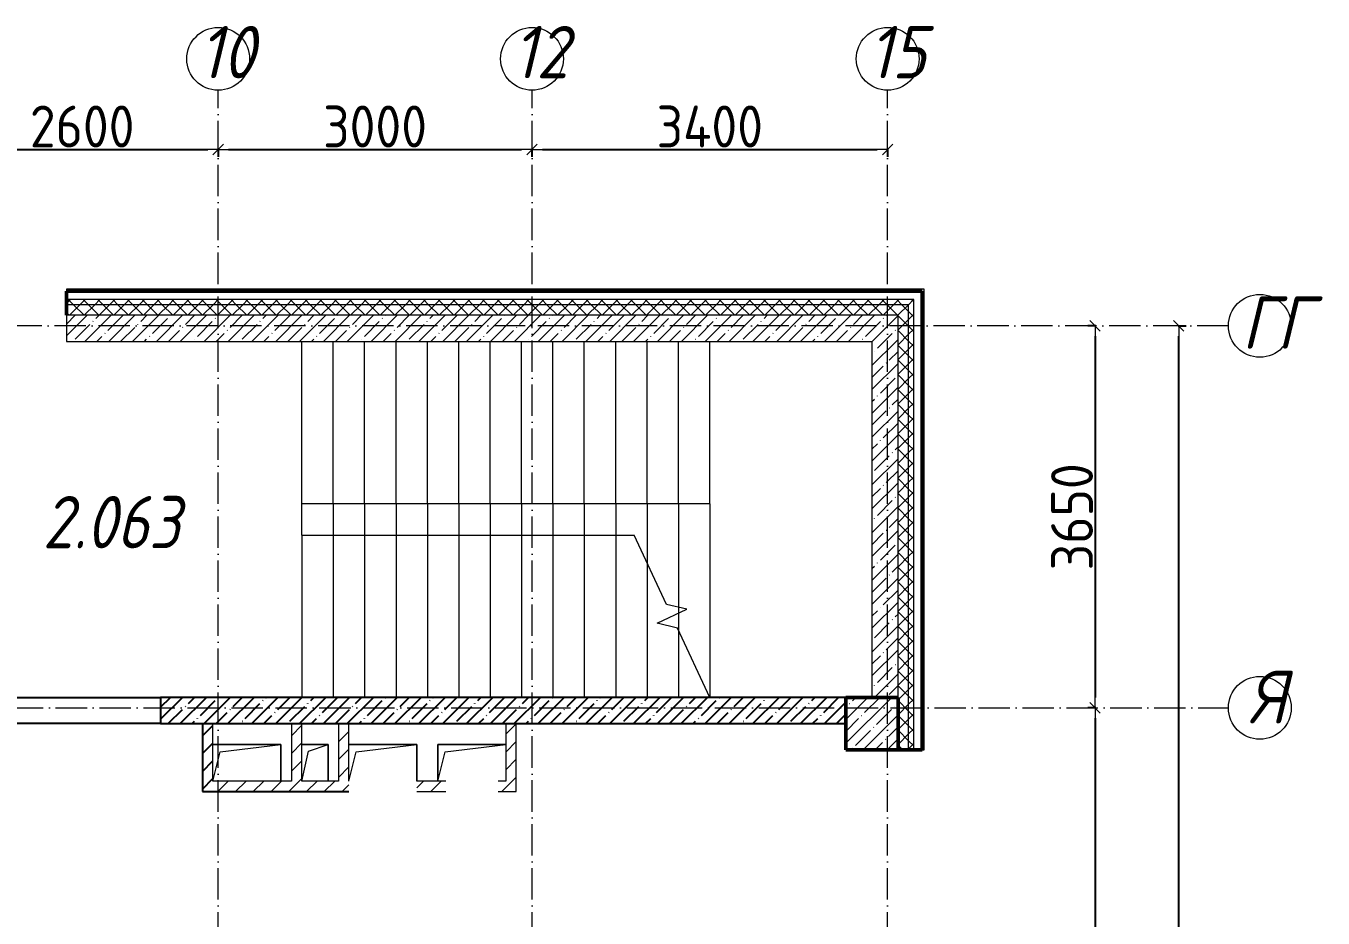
# Model space of a CAD drawing. Header units: millimetres. Extents: x -401725 to 250493, y 305116 to 802890.
# Drawn here: x -380 to 12021, y 500989 to 509511 of the extents above; entities that cross this region are included whole.
import ezdxf

# ---------------------------------------------------------------- set-up
doc = ezdxf.new("R2010")
doc.units = ezdxf.units.MM
doc.linetypes.add('50_200_ШТРИХ_1Т_ш5_п1_п1_', pattern=[700, 500, -100, 0, -100])
for name, color, linetype, lineweight in [('A-____-____-DIMS', 7, 'Continuous', 9), ('A-FLOR-____-OTLN', 7, 'Continuous', 9), ('A-GENM-____-OTLN', 7, 'Continuous', 9), ('A-WALL-____-MCUT-1', 7, 'Continuous', 9), ('A-WALL-____-MCUT-2', 7, 'Continuous', 50), ('A-WALL-____-MCUT-3', 7, 'Continuous', 9), ('A-WALL-____-PATT-1', 7, 'Continuous', 9), ('A-WALL-FNSH-MCUT-1', 7, 'Continuous', 9), ('S-COLS-____-MCUT', 7, 'Continuous', 50), ('S-COLS-____-OTLN', 7, 'Continuous', 9), ('S-GRID-____-IDEN', 7, 'Continuous', 9), ('S-GRID-____-OTLN-1', 7, '50_200_ШТРИХ_1Т_ш5_п1_п1_', 9), ('S-STRS-____-MBND', 7, 'Continuous', 9), ('S-STRS-____-OTLN-1', 7, 'Continuous', 9)]:
    doc.layers.add(name, color=color, linetype=linetype, lineweight=lineweight)
doc.styles.add('ISOCPEUR_I', font='isocpeui.ttf', dxfattribs={"width": 0.9, "height": 2.5})
doc.styles.add('ISOCPEUR_I_3', font='isocpeui.ttf', dxfattribs={"width": 0.85, "height": 2.2})
doc.styles.add('СПДС', font='isocpeur.ttf', dxfattribs={"width": 0.9})
doc.dimstyles.new('Размера А3', dxfattribs={"dimtxt": 200, "dimasz": 100, "dimexe": 70, "dimexo": 100, "dimgap": 20, "dimtad": 1, "dimdec": 0, "dimrnd": 10, "dimzin": 0, "dimdsep": 46, "dimtxsty": 'СПДС', "dimblk": 'ARROWHEAD_6', "dimcen": 1, "dimclrd": 256, "dimclre": 256, "dimclrt": 256, "dimazin": 0, "dimtfac": 1, "dimtdec": 0, "dimtmove": 2, "dimatfit": 3, "dimfxl": 1, "dimtolj": 1, "dimtzin": 0, "dimarcsym": 0})
pattern_1 = [(45, (-15591.66, 459015.94), (-85.53659, 85.53659), []), (45, (-15534.64, 459015.94), (-85.53659, 85.53659), [])]
pattern_2 = [(45, (-15591.66, 459015.94), (-70.71068, 70.71068), []), (135, (-15591.66, 459015.94), (-70.71068, -70.71068), [])]
pattern_3 = [(45, (-15591.66, 459015.94), (-84.8528, 84.8528), [])]
pattern_4 = [(45, (-15591.66, 459015.94), (-114.04925, 114.04925), []), (45, (-15477.61, 459015.94), (-114.04925, 114.04925), [201.612, -40.322, 3.353, -36.97])]

# ---------------------------------------------------------------- blocks, each defined once
blk = doc.blocks.new('BSC_Колонна _Прямоугольная - 500х500-V133-АР1_План отверстий 2 этажа в осях 1-64_А-ГГ')
at = {"layer": 'S-COLS-____-OTLN'}
h = blk.add_hatch(dxfattribs=at)
h.set_pattern_fill('FP_163', color=256, style=0, pattern_type=2)
h.set_pattern_definition([(45, (-23300, -43831.04), (-114.04925, 114.04925), []), (45, (-23185.95, -43831.04), (-114.04925, 114.04925), [201.613, -40.323, 3.353, -36.97])])
h.paths.add_polyline_path([(-250, -250), (250, -250), (250, 250), (-250, 250)], flags=0)
at = {"layer": 'S-COLS-____-MCUT'}
for p, q in [((250, 250), (-250, 250)), ((-250, 250), (-250, -250)), ((250, -250), (250, 250)), ((-250, -250), (250, -250))]:
    blk.add_line(p, q, dxfattribs=at)
blk = doc.blocks.new('AR_Отверстие прямоугольное _в плите_ - AR_Отверстие прямоугольное _в плите_-30552566-АР1_План отверстий 2 этажа в осях 1-64_А-ГГ')
at = {"layer": 'A-GENM-____-OTLN'}
for p, q in [((325, 175), (-325, 175)), ((-255, 105), (325, 175)), ((325, -175), (325, 175)), ((-325, -175), (-255, 105))]:
    blk.add_line(p, q, dxfattribs=at)
blk = doc.blocks.new('AR_Отверстие прямоугольное _в плите_ - AR_Отверстие прямоугольное _в плите_-V174-АР1_План отверстий 2 этажа в осях 1-64_А-ГГ')
at = {"layer": 'A-GENM-____-OTLN'}
for p, q in [((325, 175), (-325, 175)), ((-325, 175), (-325, -175)), ((-255, 105), (325, 175)), ((-325, -175), (-255, 105))]:
    blk.add_line(p, q, dxfattribs=at)
blk = doc.blocks.new('AR_Отверстие прямоугольное _в плите_ - AR_Отверстие прямоугольное _в плите_-30459243-АР1_План отверстий 2 этажа в осях 1-64_А-ГГ')
at = {"layer": 'A-GENM-____-OTLN'}
for p, q in [((125, 175), (-125, 175)), ((-63, 112), (125, 175)), ((125, -175), (125, 175)), ((-125, -175), (-63, 112))]:
    blk.add_line(p, q, dxfattribs=at)
blk = doc.blocks.new('Ось сетки - Круг_Ø6_00__ISO-2_5_0_9K_-25732049-АР1_План отверстий 2 этажа в осях 1-64_А-ГГ')
at = {"layer": 'S-GRID-____-IDEN'}
blk.add_circle((0, 0), 3, dxfattribs=at)
blk = doc.blocks.new('ARROWHEAD_6')
at = {"color": 0, "linetype": 'Continuous'}
for p, q in [((0, 0), (-1, 0)), ((-0.5, -0.5), (0.5, 0.5))]:
    blk.add_line(p, q, dxfattribs=at)
blk = doc.blocks.new('*D4674')
at = {"layer": 'A-____-____-DIMS', "lineweight": -2, "transparency": 16777216}
for p, q in [((9847, 506647), (9771, 506647)), ((9841, 506547), (9841, 503097)), ((9847, 502997), (9771, 502997))]:
    blk.add_line(p, q, dxfattribs=at)
at = {"layer": 'Defpoints', "color": 0, "lineweight": 30, "transparency": 16777216}
for p in [(9947, 506647), (9841, 502997), (9947, 502997)]:
    blk.add_point(p, dxfattribs=at)
at = {"layer": 'A-____-____-DIMS', "lineweight": -2, "transparency": 16777216, "xscale": 100, "yscale": 100, "zscale": 100}
for p, rotation in [((9841, 506647), 90), ((9841, 502997), 270)]:
    blk.add_blockref('ARROWHEAD_6', p, dxfattribs=dict(at, rotation=rotation))
at = {"layer": 'A-____-____-DIMS', "transparency": 16777216, "insert": (9621, 504822), "char_height": 400, "attachment_point": 5, "rotation": 90, "style": 'СПДС'}
blk.add_mtext('\\A1;3650', dxfattribs=at)
blk = doc.blocks.new('*D4675')
at = {"layer": 'A-____-____-DIMS', "lineweight": -2, "transparency": 16777216}
for p, q in [((9847, 502997), (9771, 502997)), ((9841, 502897), (9841, 497597)), ((9847, 497497), (9771, 497497))]:
    blk.add_line(p, q, dxfattribs=at)
at = {"layer": 'Defpoints', "color": 0, "lineweight": 30, "transparency": 16777216}
for p in [(9947, 502997), (9841, 497497), (9947, 497497)]:
    blk.add_point(p, dxfattribs=at)
at = {"layer": 'A-____-____-DIMS', "lineweight": -2, "transparency": 16777216, "xscale": 100, "yscale": 100, "zscale": 100}
for p, rotation in [((9841, 502997), 90), ((9841, 497497), 270)]:
    blk.add_blockref('ARROWHEAD_6', p, dxfattribs=dict(at, rotation=rotation))
at = {"layer": 'A-____-____-DIMS', "transparency": 16777216, "insert": (9621, 500247), "char_height": 400, "attachment_point": 5, "rotation": 90, "style": 'СПДС'}
blk.add_mtext('\\A1;5500', dxfattribs=at)
blk = doc.blocks.new('*D4681')
at = {"layer": 'A-____-____-DIMS', "lineweight": -2, "transparency": 16777216}
for p, q in [((10635, 506647), (10711, 506647)), ((10641, 473297), (10641, 506547)), ((10635, 473197), (10711, 473197))]:
    blk.add_line(p, q, dxfattribs=at)
at = {"layer": 'Defpoints', "color": 0, "lineweight": 30, "transparency": 16777216}
for p in [(10535, 506647), (10641, 506647), (10535, 473197)]:
    blk.add_point(p, dxfattribs=at)
at = {"layer": 'A-____-____-DIMS', "lineweight": -2, "transparency": 16777216, "xscale": 100, "yscale": 100, "zscale": 100}
for p, rotation in [((10641, 506647), 90), ((10641, 473197), 270)]:
    blk.add_blockref('ARROWHEAD_6', p, dxfattribs=dict(at, rotation=rotation))
at = {"layer": 'A-____-____-DIMS', "transparency": 16777216, "insert": (10421, 489922), "char_height": 400, "attachment_point": 5, "rotation": 90, "style": 'СПДС'}
blk.add_mtext('\\A1;33450', dxfattribs=at)
blk = doc.blocks.new('*D4685')
at = {"layer": 'A-____-____-DIMS', "lineweight": -2, "transparency": 16777216}
for p, q in [((-1142, 508337), (-1142, 508261)), ((-1042, 508331), (1358, 508331)), ((1458, 508337), (1458, 508261))]:
    blk.add_line(p, q, dxfattribs=at)
at = {"layer": 'Defpoints', "color": 0, "lineweight": 30, "transparency": 16777216}
for p in [(-1142, 508437), (1458, 508437), (1458, 508331)]:
    blk.add_point(p, dxfattribs=at)
at = {"layer": 'A-____-____-DIMS', "lineweight": -2, "transparency": 16777216, "xscale": 100, "yscale": 100, "zscale": 100, "rotation": 180}
blk.add_blockref('ARROWHEAD_6', (-1142, 508331), dxfattribs=at)
at = {"layer": 'A-____-____-DIMS', "lineweight": -2, "transparency": 16777216, "xscale": 100, "yscale": 100, "zscale": 100}
blk.add_blockref('ARROWHEAD_6', (1458, 508331), dxfattribs=at)
at = {"layer": 'A-____-____-DIMS', "transparency": 16777216, "insert": (158, 508551), "char_height": 400, "attachment_point": 5, "style": 'СПДС'}
blk.add_mtext('\\A1;2600', dxfattribs=at)
blk = doc.blocks.new('*D4686')
at = {"layer": 'A-____-____-DIMS', "lineweight": -2, "transparency": 16777216}
for p, q in [((1458, 508337), (1458, 508261)), ((1558, 508331), (4358, 508331)), ((4458, 508337), (4458, 508261))]:
    blk.add_line(p, q, dxfattribs=at)
at = {"layer": 'Defpoints', "color": 0, "lineweight": 30, "transparency": 16777216}
for p in [(1458, 508437), (4458, 508437), (4458, 508331)]:
    blk.add_point(p, dxfattribs=at)
at = {"layer": 'A-____-____-DIMS', "lineweight": -2, "transparency": 16777216, "xscale": 100, "yscale": 100, "zscale": 100, "rotation": 180}
blk.add_blockref('ARROWHEAD_6', (1458, 508331), dxfattribs=at)
at = {"layer": 'A-____-____-DIMS', "lineweight": -2, "transparency": 16777216, "xscale": 100, "yscale": 100, "zscale": 100}
blk.add_blockref('ARROWHEAD_6', (4458, 508331), dxfattribs=at)
at = {"layer": 'A-____-____-DIMS', "transparency": 16777216, "insert": (2958, 508551), "char_height": 400, "attachment_point": 5, "style": 'СПДС'}
blk.add_mtext('\\A1;3000', dxfattribs=at)
blk = doc.blocks.new('*D4687')
at = {"layer": 'A-____-____-DIMS', "lineweight": -2, "transparency": 16777216}
for p, q in [((4458, 508337), (4458, 508261)), ((4558, 508331), (7758, 508331)), ((7858, 508337), (7858, 508261))]:
    blk.add_line(p, q, dxfattribs=at)
at = {"layer": 'Defpoints', "color": 0, "lineweight": 30, "transparency": 16777216}
for p in [(4458, 508437), (7858, 508437), (7858, 508331)]:
    blk.add_point(p, dxfattribs=at)
at = {"layer": 'A-____-____-DIMS', "lineweight": -2, "transparency": 16777216, "xscale": 100, "yscale": 100, "zscale": 100, "rotation": 180}
blk.add_blockref('ARROWHEAD_6', (4458, 508331), dxfattribs=at)
at = {"layer": 'A-____-____-DIMS', "lineweight": -2, "transparency": 16777216, "xscale": 100, "yscale": 100, "zscale": 100}
blk.add_blockref('ARROWHEAD_6', (7858, 508331), dxfattribs=at)
at = {"layer": 'A-____-____-DIMS', "transparency": 16777216, "insert": (6158, 508551), "char_height": 400, "attachment_point": 5, "style": 'СПДС'}
blk.add_mtext('\\A1;3400', dxfattribs=at)
blk = doc.blocks.new('2этаж')
at = {"layer": 'S-GRID-____-OTLN-1', "color": 251, "ltscale": 0.6, "true_color": 0x636466}
for p, q in [((1458.3, 454533.3), (1458.3, 508896.9)), ((4458.3, 454533.3), (4458.3, 508896.9)), ((7858.3, 454533.3), (7858.3, 508896.9)), ((11116.1, 506647), (-20260.4, 506647)), ((-20260.4, 502997), (11116.1, 502997))]:
    blk.add_line(p, q, dxfattribs=at)
at = {"layer": 'S-GRID-____-IDEN', "char_height": 500, "attachment_point": 1, "style": 'ISOCPEUR_I'}
for s, insert, width in [('10', (1272.7, 509511.5), 346.329), ('12', (4272.7, 509511.5), 346.329), ('15', (7672.7, 509511.5), 346.329), ('ГГ', (11244.4, 506928.9), 404.05), ('\\fISOCPEUR|b0|i1|c204|p34|;\\W.9;Я', (11313.5, 503349.4), 223.671)]:
    blk.add_mtext(s, dxfattribs=dict(at, insert=insert, width=width))
at = {"layer": 'A-____-____-DIMS'}
for base, p1, p2, picture, middle in [((1458.3, 508330.7), (-1141.7, 508436.8), (1458.3, 508436.8), '*D4685', (158.3, 508550.7)), ((4458.3, 508330.7), (1458.3, 508436.8), (4458.3, 508436.8), '*D4686', (2958.3, 508550.7)), ((7858.3, 508330.7), (4458.3, 508436.8), (7858.3, 508436.8), '*D4687', (6158.3, 508550.7))]:
    dim = blk.add_linear_dim(base=base, p1=p1, p2=p2, dimstyle='Размера А3', override={"dimtxt": 400}, dxfattribs=at)
    dim.commit()
    dim.dimension.update_dxf_attribs({"geometry": picture, "text_midpoint": middle})
for base, p1, p2, picture, middle in [((9840.9, 502997), (9946.9, 506647), (9946.9, 502997), '*D4674', (9620.9, 504822)), ((10640.9, 506647), (10534.8, 473197), (10534.8, 506647), '*D4681', (10420.9, 489922)), ((9840.9, 497497), (9946.9, 502997), (9946.9, 497497), '*D4675', (9620.9, 500247))]:
    dim = blk.add_linear_dim(base=base, p1=p1, p2=p2, angle=90, dimstyle='Размера А3', override={"dimtxt": 400}, dxfattribs=at)
    dim.commit()
    dim.dimension.update_dxf_attribs({"geometry": picture, "text_midpoint": middle})

msp = doc.modelspace()

# ---------------------------------------------------------------- hatches: boundary and pattern name
h = msp.add_hatch()
h.set_pattern_fill('FP_25', color=256, style=0, pattern_type=2)
h.set_pattern_definition(pattern_4)
h.paths.add_polyline_path([(7458.3366, 502846.983), (7458.3366, 503096.983), (908.3366, 503096.983), (908.3366, 502846.983), (5604.2185, 502846.983)], flags=0)
h.paths.add_polyline_path([(-691.6634, 502846.983), (-691.6634, 503096.983), (-991.6634, 503096.983), (-991.6634, 502846.983)], flags=0)
h = msp.add_hatch()
h.set_pattern_fill('FP_4', color=256, style=0, pattern_type=2)
h.set_pattern_definition(pattern_3)
h.paths.add_polyline_path([(1408.3366, 502196.983), (1408.3366, 502846.983), (1308.3366, 502846.983), (1308.3366, 502196.983)], flags=0)
at = {"layer": 'A-WALL-____-PATT-1'}
h = msp.add_hatch(dxfattribs=at)
h.set_pattern_fill('FP_3', color=256, style=0, pattern_type=2)
h.set_pattern_definition(pattern_1)
h.paths.add_polyline_path([(8188.3366, 506976.983), (8188.3366, 506996.983), (8.3366, 506996.983), (8.3366, 506976.983), (5604.2185, 506976.983)], flags=0)
h.paths.add_polyline_path([(-991.6634, 506976.983), (-991.6634, 506996.983), (-2191.6634, 506996.983), (-2191.6634, 506976.983), (-1465.6387, 506976.983)], flags=0)
h.paths.add_polyline_path([(-9991.6634, 506976.983), (-9991.6634, 506996.983), (-18271.6634, 506996.983), (-18271.6634, 506976.983), (-10302.9601, 506976.983)], flags=0)
h = msp.add_hatch(dxfattribs=at)
h.set_pattern_fill('FP_3', color=256, style=0, pattern_type=2)
h.set_pattern_definition(pattern_1)
h.paths.add_polyline_path([(8208.3366, 500566.983), (8208.3366, 500796.983), (8188.3366, 500796.983), (8188.3366, 500566.983)], flags=0)
h.paths.add_polyline_path([(8208.3366, 502596.983), (8208.3366, 506996.983), (8188.3366, 506996.983), (8188.3366, 502596.983)], flags=0)
h = msp.add_hatch(dxfattribs=at)
h.set_pattern_fill('FP_1', color=256, style=0, pattern_type=2)
h.set_pattern_definition(pattern_2)
h.paths.add_polyline_path([(8058.3366, 506846.983), (8108.3366, 506846.983), (8108.3366, 506896.983), (8.3366, 506896.983), (8.3366, 506846.983), (5604.2185, 506846.983)], flags=0)
h.paths.add_polyline_path([(-991.6634, 506846.983), (-991.6634, 506896.983), (-2191.6634, 506896.983), (-2191.6634, 506846.983), (-1465.6387, 506846.983)], flags=0)
h.paths.add_polyline_path([(-10302.9601, 506846.983), (-9991.6634, 506846.983), (-9991.6634, 506896.983), (-18141.6634, 506896.983), (-18141.6634, 506846.983), (-12070.4244, 506846.983)], flags=0)
h = msp.add_hatch(dxfattribs=at)
h.set_pattern_fill('FP_1', color=256, style=0, pattern_type=2)
h.set_pattern_definition(pattern_2)
h.paths.add_polyline_path([(7958.3366, 506746.983), (8058.3366, 506746.983), (8058.3366, 506846.983), (8.3366, 506846.983), (8.3366, 506746.983), (5604.2185, 506746.983)], flags=0)
h.paths.add_polyline_path([(-991.6634, 506746.983), (-991.6634, 506846.983), (-2191.6634, 506846.983), (-2191.6634, 506752.983), (-2116.6634, 506752.983), (-2116.6634, 506746.983), (-1465.6387, 506746.983)], flags=0)
h.paths.add_polyline_path([(-9991.6634, 506746.983), (-9991.6634, 506846.983), (-18041.6634, 506846.983), (-18041.6634, 506746.983), (-10302.9601, 506746.983)], flags=0)
h = msp.add_hatch(dxfattribs=at)
h.set_pattern_fill('FP_1', color=256, style=0, pattern_type=2)
h.set_pattern_definition(pattern_2)
h.paths.add_polyline_path([(8108.3366, 468546.983), (8108.3366, 470746.983), (8058.3366, 470746.983), (8058.3366, 468546.983)], flags=0)
h.paths.add_polyline_path([(8058.3366, 472546.983), (8108.3366, 472546.983), (8108.3366, 473746.983), (8058.3366, 473746.983), (8058.3366, 473511.7535)], flags=0)
h.paths.add_polyline_path([(8058.3366, 475546.983), (8108.3366, 475546.983), (8108.3366, 476746.983), (8058.3366, 476746.983)], flags=0)
h.paths.add_polyline_path([(8108.3366, 478546.983), (8108.3366, 479746.983), (8058.3366, 479746.983), (8058.3366, 478546.983)], flags=0)
h.paths.add_polyline_path([(8108.3366, 481546.983), (8108.3366, 482746.983), (8058.3366, 482746.983), (8058.3366, 481546.983)], flags=0)
h.paths.add_polyline_path([(8108.3366, 484546.983), (8108.3366, 485746.983), (8058.3366, 485746.983), (8058.3366, 484546.983)], flags=0)
h.paths.add_polyline_path([(8108.3366, 487546.983), (8108.3366, 488746.983), (8058.3366, 488746.983), (8058.3366, 487546.983)], flags=0)
h.paths.add_polyline_path([(8108.3366, 490546.983), (8108.3366, 491746.983), (8058.3366, 491746.983), (8058.3366, 490546.983)], flags=0)
h.paths.add_polyline_path([(8108.3366, 493546.983), (8108.3366, 494746.983), (8058.3366, 494746.983), (8058.3366, 493546.983)], flags=0)
h.paths.add_polyline_path([(8108.3366, 496546.983), (8108.3366, 497746.983), (8058.3366, 497746.983), (8058.3366, 496546.983)], flags=0)
h.paths.add_polyline_path([(8108.3366, 499546.983), (8108.3366, 500796.983), (8058.3366, 500796.983), (8058.3366, 499546.983)], flags=0)
h.paths.add_polyline_path([(8108.3366, 502596.983), (8108.3366, 506846.983), (8058.3366, 506846.983), (8058.3366, 502596.983)], flags=0)
h = msp.add_hatch(dxfattribs=at)
h.set_pattern_fill('FP_25', color=256, style=0, pattern_type=2)
h.set_pattern_definition(pattern_4)
h.paths.add_polyline_path([(7708.3366, 506496.983), (7958.3366, 506496.983), (7958.3366, 506746.983), (8.3366, 506746.983), (8.3366, 506496.983), (5604.2185, 506496.983)], flags=0)
h = msp.add_hatch(dxfattribs=at)
h.set_pattern_fill('FP_1', color=256, style=0, pattern_type=2)
h.set_pattern_definition(pattern_2)
h.paths.add_polyline_path([(8058.3366, 468546.983), (8058.3366, 470746.983), (7964.3366, 470746.983), (7964.3366, 470671.983), (7958.3366, 470671.983), (7958.3366, 468546.983)], flags=0)
h.paths.add_polyline_path([(7964.3366, 472546.983), (8058.3366, 472546.983), (8058.3366, 473746.983), (7964.3366, 473746.983), (7964.3366, 473671.983), (7958.3366, 473671.983), (7958.3366, 472621.983), (7964.3366, 472621.983), (7964.3366, 472552.983)], flags=0)
h.paths.add_polyline_path([(8058.3366, 475546.983), (8058.3366, 476746.983), (7958.3366, 476746.983), (7958.3366, 475621.983), (7964.3366, 475621.983), (7964.3366, 475546.983)], flags=0)
h.paths.add_polyline_path([(8058.3366, 478546.983), (8058.3366, 479746.983), (7964.3366, 479746.983), (7964.3366, 479671.983), (7958.3366, 479671.983), (7958.3366, 478621.983), (7964.3366, 478621.983), (7964.3366, 478546.983)], flags=0)
h.paths.add_polyline_path([(7958.3366, 481546.983), (8058.3366, 481546.983), (8058.3366, 482746.983), (7964.3366, 482746.983), (7964.3366, 482671.983), (7958.3366, 482671.983), (7958.3366, 482046.983)], flags=0)
h.paths.add_polyline_path([(7964.3366, 484546.983), (8058.3366, 484546.983), (8058.3366, 485746.983), (7958.3366, 485746.983), (7958.3366, 484621.983), (7964.3366, 484621.983), (7964.3366, 484552.983)], flags=0)
h.paths.add_polyline_path([(8058.3366, 487546.983), (8058.3366, 488746.983), (7964.3366, 488746.983), (7964.3366, 488671.983), (7958.3366, 488671.983), (7958.3366, 487621.983), (7964.3366, 487621.983), (7964.3366, 487546.983)], flags=0)
h.paths.add_polyline_path([(8058.3366, 490546.983), (8058.3366, 491746.983), (7958.3366, 491746.983), (7958.3366, 490621.983), (7964.3366, 490621.983), (7964.3366, 490546.983)], flags=0)
h.paths.add_polyline_path([(7964.3366, 493546.983), (8058.3366, 493546.983), (8058.3366, 494746.983), (7964.3366, 494746.983), (7964.3366, 494671.983), (7958.3366, 494671.983), (7958.3366, 493621.983), (7964.3366, 493621.983), (7964.3366, 493552.983)], flags=0)
h.paths.add_polyline_path([(7964.3366, 496546.983), (8058.3366, 496546.983), (8058.3366, 497746.983), (7958.3366, 497746.983), (7958.3366, 496621.983), (7964.3366, 496621.983), (7964.3366, 496552.983)], flags=0)
h.paths.add_polyline_path([(8058.3366, 499546.983), (8058.3366, 500796.983), (7964.3366, 500796.983), (7964.3366, 500721.983), (7958.3366, 500721.983), (7958.3366, 499621.983), (7964.3366, 499621.983), (7964.3366, 499546.983)], flags=0)
h.paths.add_polyline_path([(8058.3366, 502596.983), (8058.3366, 506746.983), (7958.3366, 506746.983), (7958.3366, 502596.983)], flags=0)
h = msp.add_hatch(dxfattribs=at)
h.set_pattern_fill('FP_25', color=256, style=0, pattern_type=2)
h.set_pattern_definition(pattern_4)
h.paths.add_polyline_path([(7958.3366, 503096.983), (7958.3366, 506496.983), (7708.3366, 506496.983), (7708.3366, 503096.983)], flags=0)
h = msp.add_hatch(dxfattribs=at)
h.set_pattern_fill('FP_4', color=256, style=0, pattern_type=2)
h.set_pattern_definition(pattern_3)
h.paths.add_polyline_path([(2258.3366, 502296.983), (2258.3366, 502846.983), (2158.3366, 502846.983), (2158.3366, 502296.983)], flags=0)
h = msp.add_hatch(dxfattribs=at)
h.set_pattern_fill('FP_4', color=256, style=0, pattern_type=2)
h.set_pattern_definition(pattern_3)
h.paths.add_polyline_path([(2608.3366, 502296.983), (2708.3366, 502296.983), (2708.3366, 502846.983), (2608.3366, 502846.983), (2608.3366, 502751.5493)], flags=0)
h = msp.add_hatch(dxfattribs=at)
h.set_pattern_fill('FP_4', color=256, style=0, pattern_type=2)
h.set_pattern_definition(pattern_3)
h.paths.add_polyline_path([(4308.3366, 502196.983), (4308.3366, 502846.983), (4208.3366, 502846.983), (4208.3366, 502196.983)], flags=0)
h = msp.add_hatch(dxfattribs=at)
h.set_pattern_fill('FP_4', color=256, style=0, pattern_type=2)
h.set_pattern_definition(pattern_3)
h.paths.add_polyline_path([(3358.3366, 502196.983), (3633.3366, 502196.983), (3633.3366, 502296.983), (3358.3366, 502296.983), (3358.3366, 502253.6496)], flags=0)
h.paths.add_polyline_path([(4133.3366, 502196.983), (4208.3366, 502196.983), (4208.3366, 502296.983), (4133.3366, 502296.983), (4133.3366, 502201.983)], flags=0)
h.paths.add_polyline_path([(2708.3366, 502196.983), (2708.3366, 502296.983), (1408.3366, 502296.983), (1408.3366, 502196.983), (2069.2899, 502196.983)], flags=0)

# ---------------------------------------------------------------- linework, layer by layer
for p, q in [((-691.6634, 503096.983), (908.3366, 503096.983)), ((7458.3366, 503096.983), (908.3366, 503096.983)), ((908.3366, 503096.983), (908.3366, 502846.983)), ((908.3366, 502846.983), (-691.6634, 502846.983)), ((908.3366, 502846.983), (7458.3366, 502846.983)), ((1308.3366, 502846.983), (1308.3366, 502196.983)), ((1308.3366, 502196.983), (2708.3366, 502196.983))]:
    msp.add_line(p, q)
at = {"layer": 'A-FLOR-____-OTLN'}
for p, q in [((2258.5269, 504646.983), (2258.5269, 506496.983)), ((1408.3366, 502646.983), (2058.3366, 502646.983)), ((2058.3366, 502646.983), (2058.3366, 502296.983)), ((2258.3366, 502646.983), (2508.3366, 502646.983)), ((2508.3366, 502646.983), (2508.3366, 502296.983)), ((2708.3366, 502646.983), (3358.3366, 502646.983)), ((3358.3366, 502646.983), (3358.3366, 502296.983)), ((3558.3366, 502646.983), (4208.3366, 502646.983)), ((3558.3366, 502296.983), (3558.3366, 502646.983))]:
    msp.add_line(p, q, dxfattribs=at)
at = {"layer": 'A-WALL-____-MCUT-1'}
for p, q in [((7958.3366, 506746.983), (8.3366, 506746.983)), ((8.3366, 506746.983), (8.3366, 506496.983)), ((7958.3366, 503096.983), (7958.3366, 506746.983)), ((8.3366, 506496.983), (7708.3366, 506496.983)), ((7708.3366, 506496.983), (7708.3366, 503096.983))]:
    msp.add_line(p, q, dxfattribs=at)
at = {"layer": 'A-WALL-____-MCUT-2'}
for p, q in [((8188.3366, 506976.983), (8.3366, 506976.983)), ((8.3366, 506976.983), (8.3366, 506746.983)), ((8188.3366, 502596.983), (8188.3366, 506976.983)), ((7958.3366, 502596.983), (8188.3366, 502596.983))]:
    msp.add_line(p, q, dxfattribs=at)
at = {"layer": 'A-WALL-____-MCUT-3'}
for p, q in [((8108.3366, 506896.983), (8.3366, 506896.983)), ((8058.3366, 506846.983), (8.3366, 506846.983)), ((8058.3366, 502596.983), (8058.3366, 506846.983)), ((8108.3366, 502596.983), (8108.3366, 506896.983))]:
    msp.add_line(p, q, dxfattribs=at)
at = {"layer": 'A-WALL-FNSH-MCUT-1'}
for p, q in [((8208.3366, 506996.983), (8.3366, 506996.983)), ((8.3366, 506996.983), (8.3366, 506976.983)), ((8.3366, 506976.983), (8188.3366, 506976.983)), ((8188.3366, 506976.983), (8188.3366, 506976.983)), ((8208.3366, 502596.983), (8208.3366, 506996.983)), ((1408.3366, 502296.983), (1408.3366, 502846.983)), ((2158.3366, 502846.983), (2158.3366, 502296.983)), ((2258.3366, 502296.983), (2258.3366, 502846.983)), ((2608.3366, 502846.983), (2608.3366, 502296.983)), ((2708.3366, 502296.983), (2708.3366, 502846.983)), ((4208.3366, 502846.983), (4208.3366, 502296.983)), ((4308.3366, 502196.983), (4308.3366, 502846.983)), ((8188.3366, 502596.983), (8208.3366, 502596.983)), ((2158.3366, 502296.983), (1408.3366, 502296.983)), ((2608.3366, 502296.983), (2258.3366, 502296.983)), ((3633.3366, 502296.983), (3358.3366, 502296.983)), ((4208.3366, 502296.983), (4133.3366, 502296.983)), ((3358.3366, 502196.983), (3633.3366, 502196.983)), ((4133.3366, 502196.983), (4308.3366, 502196.983))]:
    msp.add_line(p, q, dxfattribs=at)
at = {"layer": 'S-STRS-____-MBND'}
for p, q in [((5744.1209, 503985.2714), (5435.5598, 504646.983)), ((5938.5588, 503938.0171), (5744.1209, 503985.2714)), ((5655.3376, 503805.9489), (5938.5588, 503938.0171)), ((5849.7755, 503758.6945), (5655.3376, 503805.9489)), ((6158.3366, 503096.983), (5849.7755, 503758.6945))]:
    msp.add_line(p, q, dxfattribs=at)
at = {"layer": 'S-STRS-____-OTLN-1'}
for p, q in [((2258.3366, 504946.983), (2258.3366, 506496.983)), ((2558.3366, 504946.983), (2558.3366, 506496.983)), ((2558.3366, 504946.983), (2558.3366, 506496.983)), ((2858.3366, 504946.983), (2858.3366, 506496.983)), ((2858.3366, 504946.983), (2858.3366, 506496.983)), ((3158.3366, 504946.983), (3158.3366, 506496.983)), ((3158.3366, 504946.983), (3158.3366, 506496.983)), ((3458.3366, 504946.983), (3458.3366, 506496.983)), ((3458.3366, 504946.983), (3458.3366, 506496.983)), ((3758.3366, 504946.983), (3758.3366, 506496.983)), ((3758.3366, 504946.983), (3758.3366, 506496.983)), ((4058.3366, 504946.983), (4058.3366, 506496.983)), ((4058.3366, 504946.983), (4058.3366, 506496.983)), ((4358.3366, 504946.983), (4358.3366, 506496.983)), ((4358.3366, 504946.983), (4358.3366, 506496.983)), ((4658.3366, 504946.983), (4658.3366, 506496.983)), ((4658.3366, 504946.983), (4658.3366, 506496.983)), ((4958.3366, 504946.983), (4958.3366, 506496.983)), ((4958.3366, 504946.983), (4958.3366, 506496.983)), ((5258.3366, 504946.983), (5258.3366, 506496.983)), ((5258.3366, 504946.983), (5258.3366, 506496.983)), ((5558.3366, 504946.983), (5558.3366, 506496.983)), ((5558.3366, 504946.983), (5558.3366, 506496.983)), ((5858.3366, 504946.983), (5858.3366, 506496.983)), ((5858.3366, 504946.983), (5858.3366, 506496.983)), ((6158.3366, 504946.983), (6158.3366, 506496.983)), ((6158.3366, 504946.983), (6158.3366, 506496.983)), ((2558.3366, 504946.983), (2258.5269, 504946.983)), ((2858.3366, 504946.983), (2558.3366, 504946.983)), ((2558.3366, 504946.983), (2558.3366, 504646.983)), ((2558.3366, 504946.983), (2558.3366, 504646.983)), ((3158.3366, 504946.983), (2858.3366, 504946.983)), ((2858.3366, 504946.983), (2858.3366, 504646.983)), ((2858.3366, 504946.983), (2858.3366, 504646.983)), ((3458.3366, 504946.983), (3158.3366, 504946.983)), ((3158.3366, 504946.983), (3158.3366, 504646.983)), ((3158.3366, 504946.983), (3158.3366, 504646.983)), ((3758.3366, 504946.983), (3458.3366, 504946.983)), ((3458.3366, 504946.983), (3458.3366, 504646.983)), ((3458.3366, 504946.983), (3458.3366, 504646.983)), ((4058.3366, 504946.983), (3758.3366, 504946.983)), ((3758.3366, 504946.983), (3758.3366, 504646.983)), ((3758.3366, 504946.983), (3758.3366, 504646.983)), ((4358.3366, 504946.983), (4058.3366, 504946.983)), ((4058.3366, 504946.983), (4058.3366, 504646.983)), ((4058.3366, 504946.983), (4058.3366, 504646.983)), ((4658.3366, 504946.983), (4358.3366, 504946.983)), ((4358.3366, 504946.983), (4358.3366, 504646.983)), ((4358.3366, 504946.983), (4358.3366, 504646.983)), ((4958.3366, 504946.983), (4658.3366, 504946.983)), ((4658.3366, 504946.983), (4658.3366, 504646.983)), ((4658.3366, 504946.983), (4658.3366, 504646.983)), ((5258.3366, 504946.983), (4958.3366, 504946.983)), ((4958.3366, 504946.983), (4958.3366, 504646.983)), ((4958.3366, 504946.983), (4958.3366, 504646.983)), ((5558.3366, 504946.983), (5258.3366, 504946.983)), ((5258.3366, 504946.983), (5258.3366, 504646.983)), ((5258.3366, 504946.983), (5258.3366, 504646.983)), ((5858.3366, 504946.983), (5558.3366, 504946.983)), ((5558.3366, 504946.983), (5558.3366, 504383.6871)), ((5558.3366, 504946.983), (5558.3366, 504383.6871)), ((6158.3366, 504946.983), (5858.3366, 504946.983)), ((5858.3366, 504946.983), (5858.3366, 503957.5135)), ((5858.3366, 504946.983), (5858.3366, 503957.5135)), ((6158.3366, 504946.983), (6158.3366, 503096.983)), ((6158.3366, 504946.983), (6158.3366, 503096.983)), ((2258.3366, 504646.983), (2258.3366, 503096.983)), ((2258.3366, 504646.983), (2558.3366, 504646.983)), ((2258.3366, 504646.983), (2258.3366, 503096.983)), ((2558.3366, 504646.983), (2858.3366, 504646.983)), ((2558.3366, 504646.983), (2558.3366, 503096.983)), ((2558.3366, 504646.983), (2558.3366, 503096.983)), ((2858.3366, 504646.983), (3158.3366, 504646.983)), ((2858.3366, 504646.983), (2858.3366, 503096.983)), ((2858.3366, 504646.983), (2858.3366, 503096.983)), ((3158.3366, 504646.983), (3458.3366, 504646.983)), ((3158.3366, 504646.983), (3158.3366, 503096.983)), ((3158.3366, 504646.983), (3158.3366, 503096.983)), ((3458.3366, 504646.983), (3758.3366, 504646.983)), ((3458.3366, 504646.983), (3458.3366, 503096.983)), ((3458.3366, 504646.983), (3458.3366, 503096.983)), ((3758.3366, 504646.983), (4058.3366, 504646.983)), ((3758.3366, 504646.983), (3758.3366, 503096.983)), ((3758.3366, 504646.983), (3758.3366, 503096.983)), ((4058.3366, 504646.983), (4358.3366, 504646.983)), ((4058.3366, 504646.983), (4058.3366, 503096.983)), ((4058.3366, 504646.983), (4058.3366, 503096.983)), ((4358.3366, 504646.983), (4658.3366, 504646.983)), ((4358.3366, 504646.983), (4358.3366, 503096.983)), ((4358.3366, 504646.983), (4358.3366, 503096.983)), ((4658.3366, 504646.983), (4958.3366, 504646.983)), ((4658.3366, 504646.983), (4658.3366, 503096.983)), ((4658.3366, 504646.983), (4658.3366, 503096.983)), ((4958.3366, 504646.983), (5258.3366, 504646.983)), ((4958.3366, 504646.983), (4958.3366, 503096.983)), ((4958.3366, 504646.983), (4958.3366, 503096.983)), ((5258.3366, 504646.983), (5435.5598, 504646.983)), ((5258.3366, 504646.983), (5258.3366, 503096.983)), ((5258.3366, 504646.983), (5258.3366, 503096.983)), ((5558.3366, 504383.6871), (5558.3366, 503096.983)), ((5558.3366, 504383.6871), (5558.3366, 503096.983)), ((5858.3366, 503957.5135), (5858.3366, 503900.6089)), ((5858.3366, 503957.5135), (5858.3366, 503900.6089)), ((5858.3366, 503900.6089), (5858.3366, 503740.335)), ((5858.3366, 503900.6089), (5858.3366, 503740.335)), ((5858.3366, 503740.335), (5858.3366, 503096.983)), ((5858.3366, 503740.335), (5858.3366, 503096.983))]:
    msp.add_line(p, q, dxfattribs=at)

# ---------------------------------------------------------------- block references
at = {"color": 18, "true_color": 0x000000}
msp.add_blockref('2этаж', (0, 0), dxfattribs=at)
at = {"layer": 'A-GENM-____-OTLN'}
for name, p in [('AR_Отверстие прямоугольное _в плите_ - AR_Отверстие прямоугольное _в плите_-30552566-АР1_План отверстий 2 этажа в осях 1-64_А-ГГ', (1733.3366, 502471.983)), ('AR_Отверстие прямоугольное _в плите_ - AR_Отверстие прямоугольное _в плите_-30459243-АР1_План отверстий 2 этажа в осях 1-64_А-ГГ', (2383.3366, 502471.983)), ('AR_Отверстие прямоугольное _в плите_ - AR_Отверстие прямоугольное _в плите_-30552566-АР1_План отверстий 2 этажа в осях 1-64_А-ГГ', (3033.3366, 502471.983)), ('AR_Отверстие прямоугольное _в плите_ - AR_Отверстие прямоугольное _в плите_-V174-АР1_План отверстий 2 этажа в осях 1-64_А-ГГ', (3883.3366, 502471.983))]:
    msp.add_blockref(name, p, dxfattribs=at)
at = {"layer": 'S-COLS-____-OTLN'}
msp.add_blockref('BSC_Колонна _Прямоугольная - 500х500-V133-АР1_План отверстий 2 этажа в осях 1-64_А-ГГ', (7708.3366, 502846.983), dxfattribs=at)
at = {"layer": 'S-GRID-____-IDEN', "xscale": 99.99999999999993, "yscale": 99.99999999999993, "zscale": 99.99999999999993}
for p in [(1458.3366, 509196.9006), (4458.3366, 509196.9006), (7858.3366, 509196.9006)]:
    msp.add_blockref('Ось сетки - Круг_Ø6_00__ISO-2_5_0_9K_-25732049-АР1_План отверстий 2 этажа в осях 1-64_А-ГГ', p, dxfattribs=at)
for p, rotation in [((11416.0758, 506646.983), 89.9999999999998), ((11416.0758, 502996.983), 269.9999999999995)]:
    msp.add_blockref('Ось сетки - Круг_Ø6_00__ISO-2_5_0_9K_-25732049-АР1_План отверстий 2 этажа в осях 1-64_А-ГГ', p, dxfattribs=dict(at, rotation=rotation))

# ---------------------------------------------------------------- texts
at = {"insert": (-219.812, 505020.9488), "char_height": 500, "width": 785.65375, "attachment_point": 1, "style": 'ISOCPEUR_I_3'}
msp.add_mtext('2.063', dxfattribs=at)

doc.saveas('drawing.dxf')
